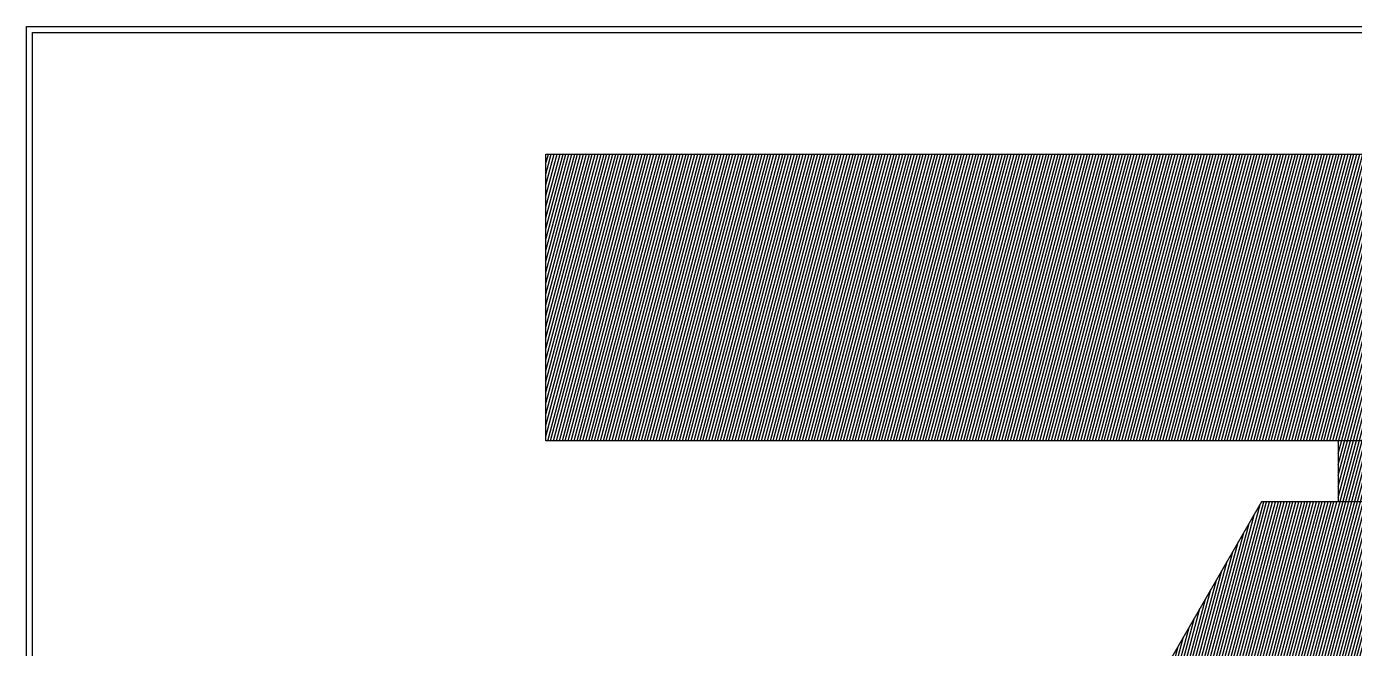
# Model space of a CAD drawing. Extents: x -192 to 167, y 237 to 369.
# Drawn here: x -191.5 to -146.8, y 326.03 to 346.97 of the extents above; entities that cross this region are included whole.
import ezdxf

# ---------------------------------------------------------------- set-up
doc = ezdxf.new("R2010")
doc.units = 0
doc.header["$LTSCALE"] = 0.1
doc.linetypes.add('HIDDEN', pattern=[9.525, 6.35, -3.175])
doc.linetypes.add('TRACEJADO_G', pattern=[0.375, 0.25, -0.125])
for name, color, linetype in [('0_HATCH', 1, 'CONTINUOUS'), ('A-MURO', 2, 'CONTINUOUS'), ('A-PISOS-CTEL', 2, 'TRACEJADO_G'), ('A-PISOS-NIVEL', 1, 'CONTINUOUS'), ('FARADAY', 6, 'HIDDEN')]:
    doc.layers.add(name, color=color, linetype=linetype)

# ---------------------------------------------------------------- blocks, each defined once
blk = doc.blocks.new('bloco geral')
at = {"layer": 'A-MURO', "color": 251}
for p, q in [((0, -50), (0, 0)), ((0, 0), (80, 0)), ((0.2, -50), (0.2, -0.2)), ((0.2, -0.2), (79.765, -0.2))]:
    blk.add_line(p, q, dxfattribs=at)
at = {"layer": 'A-PISOS-CTEL', "color": 251, "linetype": 'TRACEJADO_G', "ltscale": 150}
blk.add_lwpolyline([(44.15, -13.95), (44.15, -16.004)], dxfattribs=at)
at = {"layer": 'A-PISOS-NIVEL', "color": 251}
for points in [[(17.485, -4.3), (76.485, -4.3), (76.485, -13.95), (17.485, -13.95)], [(50.827, -16.004), (41.573, -16.004), (36.945, -24.019), (41.573, -32.034), (50.827, -32.034), (55.455, -24.019)]]:
    blk.add_lwpolyline(points, close=True, dxfattribs=at)

msp = doc.modelspace()

# ---------------------------------------------------------------- hatches: boundary and pattern name
at = {"layer": '0_HATCH', "linetype": 'ByBlock'}
h = msp.add_hatch(dxfattribs=at)
h.set_pattern_fill('ANSI31', color=10, scale=0.03, angle=30, style=2)
h.paths.add_polyline_path([(-115.017, 342.666), (-174.017, 342.666), (-174.017, 333.016), (-115.017, 333.016)])
h.paths.add_polyline_path([(-140.675, 330.961), (-149.929, 330.961), (-154.557, 322.946), (-149.929, 314.932), (-140.675, 314.932), (-136.05, 322.941, 0.267949), (-136.05, 322.951)])
h.paths.add_polyline_path([(-143.252, 333.016), (-147.352, 333.016), (-147.352, 330.961), (-143.252, 330.961)])

# ---------------------------------------------------------------- block references
at = {"layer": 'FARADAY', "color": 6, "linetype": 'ByBlock'}
msp.add_blockref('bloco geral', (-191.502, 346.966), dxfattribs=at)

doc.saveas('drawing.dxf')
